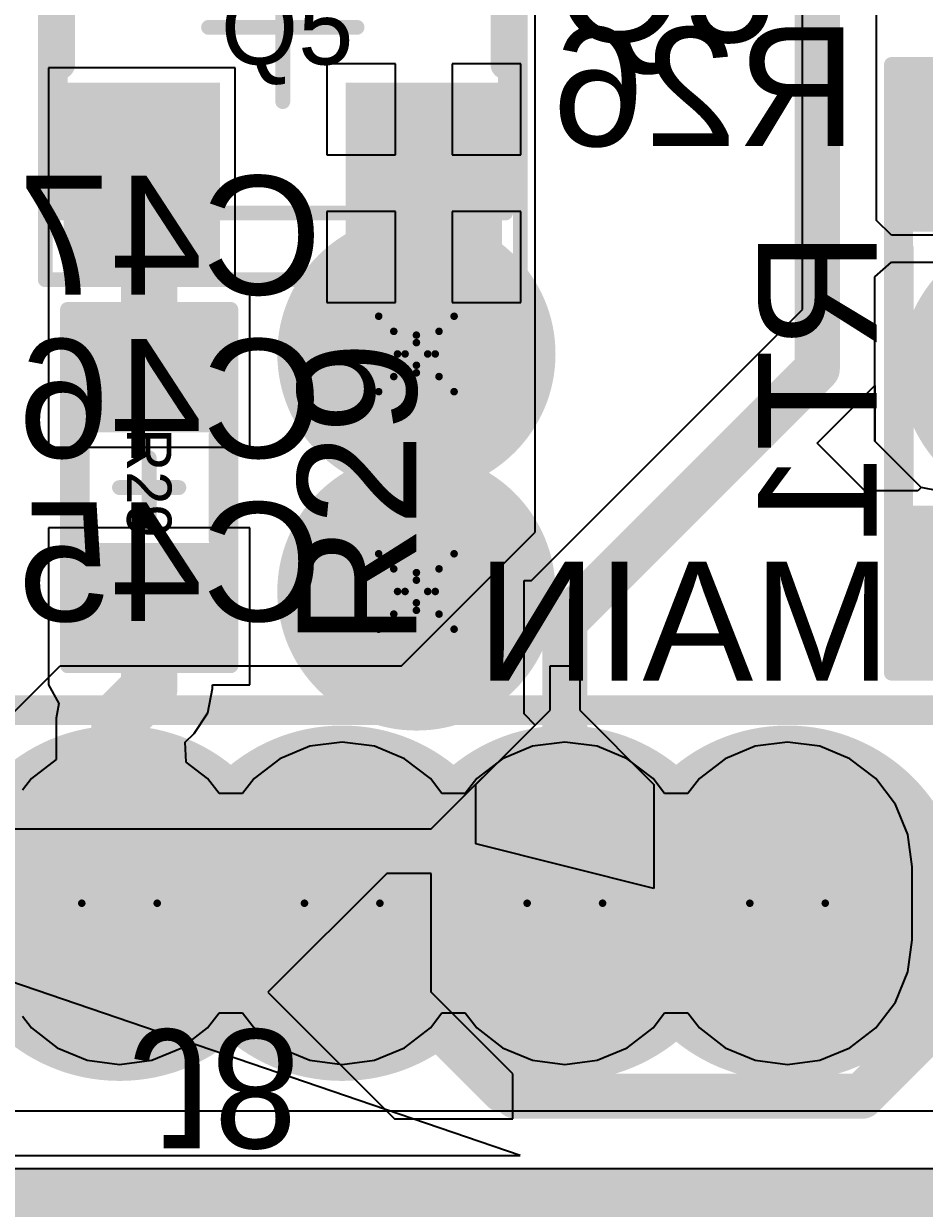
# Model space of a CAD drawing. Header units: millimetres. Extents: x -0.2 to 11.1, y -5.4 to 4.7.
# Drawn here: x 2.5415 to 2.7804, y 0.0096 to 0.3238 of the extents above; entities that cross this region are included whole.
import ezdxf

# ---------------------------------------------------------------- set-up
doc = ezdxf.new("R2010")
doc.units = ezdxf.units.MM
doc.header["$MEASUREMENT"] = 0
for name, color, linetype in [('BottomLayer', 5, 'Continuous'), ('BottomOverlay', 54, 'Continuous'), ('BottomPaste', 16, 'Continuous'), ('BottomSolder', 6, 'Continuous'), ('DrillDrawing', 1, 'Continuous'), ('InternalPlane1', 76, 'Continuous'), ('InternalPlane2', 16, 'Continuous'), ('Mechanical1', 6, 'Continuous'), ('Mechanical2', 216, 'Continuous'), ('Mechanical3', 76, 'Continuous'), ('Mechanical4', 56, 'Continuous'), ('Mechanical5', 56, 'Continuous'), ('Mechanical6', 56, 'Continuous'), ('PadHoleLayer', 156, 'Continuous'), ('TopLayer', 1, 'Continuous'), ('TopOverlay', 2, 'Continuous'), ('TopPaste', 8, 'Continuous'), ('TopSolder', 216, 'Continuous'), ('ViaHoleLayer', 16, 'Continuous')]:
    doc.layers.add(name, color=color, linetype=linetype)
doc.styles.add('Arial', font='arial.ttf', dxfattribs={"height": 0.2})

# ---------------------------------------------------------------- blocks, each defined once
blk = doc.blocks.new('R1206_B_16')
at = {"layer": 'BottomLayer'}
for points in [[(-0.04133855, 0.03149605), (-0.04133855, -0.03149605), (-0.07677165, -0.03149605), (-0.07677165, 0.03149605)], [(0.07677165, 0.03149605), (0.07677165, -0.03149605), (0.04133855, -0.03149605), (0.04133855, 0.03149605)]]:
    blk.add_hatch(color=5, dxfattribs=at).paths.add_polyline_path(points)
at = {"layer": 'BottomPaste'}
for points in [[(-0.03633855, 0.03649605), (-0.03633855, -0.03649605), (-0.08177165, -0.03649605), (-0.08177165, 0.03649605)], [(0.08177165, 0.03649605), (0.08177165, -0.03649605), (0.03633855, -0.03649605), (0.03633855, 0.03649605)]]:
    blk.add_hatch(color=16, dxfattribs=at).paths.add_polyline_path(points)
at = {"layer": 'BottomSolder'}
for points in [[(-0.03937005, 0.03346455), (-0.03937005, -0.03346455), (-0.07874015, -0.03346455), (-0.07874015, 0.03346455)], [(0.07874015, 0.03346455), (0.07874015, -0.03346455), (0.03937005, -0.03346455), (0.03937005, 0.03346455)]]:
    blk.add_hatch(color=6, dxfattribs=at).paths.add_polyline_path(points)
at = {"layer": 'BottomOverlay', "const_width": 0.003937}
for points in [[(-0.0314961, 0.0314961), (0.0318895, 0.0314961)], [(-0.0314961, -0.0314961), (0.0318895, -0.0314961)]]:
    blk.add_lwpolyline(points, dxfattribs=at)
at = {"layer": 'BottomOverlay', "const_width": 0.0019685}
for points in [[(-0.0324803, 0.0314961, 1), (-0.0305119, 0.0314961, 1)], [(0.0309053, 0.0314961, 1), (0.0328737, 0.0314961, 1)], [(-0.0324803, -0.0314961, 1), (-0.0305119, -0.0314961, 1)], [(0.0309053, -0.0314961, 1), (0.0328737, -0.0314961, 1)]]:
    blk.add_lwpolyline(points, format="xyb", close=True, dxfattribs=at)
at = {"layer": 'Mechanical2', "const_width": 0.003937}
for points in [[(-0.0629845, 0.0316854), (-0.0629845, -0.0317002)], [(-0.0629845, 0.0316854), (0.0629995, 0.0316854)], [(0.0629995, 0.0316854), (0.0629995, -0.0317002)], [(-0.0629845, -0.0317002), (0.0629995, -0.0317002)]]:
    blk.add_lwpolyline(points, dxfattribs=at)
at = {"layer": 'Mechanical2', "const_width": 0.0019685}
for points in [[(-0.0639687, 0.0316854, 1), (-0.0620003, 0.0316854, 1)], [(-0.0639687, 0.0316854, 1), (-0.0620003, 0.0316854, 1)], [(0.0620153, 0.0316854, 1), (0.0639837, 0.0316854, 1)], [(0.0620153, 0.0316854, 1), (0.0639837, 0.0316854, 1)], [(-0.0639687, -0.0317002, 1), (-0.0620003, -0.0317002, 1)], [(-0.0639687, -0.0317002, 1), (-0.0620003, -0.0317002, 1)], [(0.0620153, -0.0317002, 1), (0.0639837, -0.0317002, 1)], [(0.0620153, -0.0317002, 1), (0.0639837, -0.0317002, 1)]]:
    blk.add_lwpolyline(points, format="xyb", close=True, dxfattribs=at)
at = {"layer": 'Mechanical4', "const_width": 0.003937}
for points in [[(-0.0807087, 0.0354331), (0.0807087, 0.0354331)], [(-0.0807087, 0.0354331), (-0.0807087, -0.0354331)], [(0.0807087, 0.0354331), (0.0807087, -0.0354331)], [(0, 0.019685), (0, -0.019685)], [(-0.019685, 0), (0.019685, 0)], [(-0.0807087, -0.0354331), (0.0807087, -0.0354331)]]:
    blk.add_lwpolyline(points, dxfattribs=at)
at = {"layer": 'Mechanical4', "const_width": 0.0019685}
for points in [[(-0.0816929, 0.0354331, 1), (-0.0797245, 0.0354331, 1)], [(-0.0816929, 0.0354331, 1), (-0.0797245, 0.0354331, 1)], [(0.0797245, 0.0354331, 1), (0.0816929, 0.0354331, 1)], [(0.0797245, 0.0354331, 1), (0.0816929, 0.0354331, 1)], [(-0.0009842, 0.019685, 1), (0.0009842, 0.019685, 1)], [(-0.0206692, 0, 1), (-0.0187008, 0, 1)], [(0.0187008, 0, 1), (0.0206692, 0, 1)], [(-0.0009842, -0.019685, 1), (0.0009842, -0.019685, 1)], [(-0.0816929, -0.0354331, 1), (-0.0797245, -0.0354331, 1)], [(-0.0816929, -0.0354331, 1), (-0.0797245, -0.0354331, 1)], [(0.0797245, -0.0354331, 1), (0.0816929, -0.0354331, 1)], [(0.0797245, -0.0354331, 1), (0.0816929, -0.0354331, 1)]]:
    blk.add_lwpolyline(points, format="xyb", close=True, dxfattribs=at)
at = {"layer": 'Mechanical6', "const_width": 0.003937}
for points in [[(-0.0807087, 0.0354331), (-0.0807087, -0.0354331)], [(-0.0807087, 0.0354331), (0.0807087, 0.0354331)], [(0.0807087, 0.0354331), (0.0807087, -0.0354331)], [(-0.0807087, -0.0354331), (0.0807087, -0.0354331)]]:
    blk.add_lwpolyline(points, dxfattribs=at)
at = {"layer": 'Mechanical6', "const_width": 0.0019685}
for points in [[(-0.0816929, 0.0354331, 1), (-0.0797245, 0.0354331, 1)], [(-0.0816929, 0.0354331, 1), (-0.0797245, 0.0354331, 1)], [(0.0797245, 0.0354331, 1), (0.0816929, 0.0354331, 1)], [(0.0797245, 0.0354331, 1), (0.0816929, 0.0354331, 1)], [(-0.0816929, -0.0354331, 1), (-0.0797245, -0.0354331, 1)], [(-0.0816929, -0.0354331, 1), (-0.0797245, -0.0354331, 1)], [(0.0797245, -0.0354331, 1), (0.0816929, -0.0354331, 1)], [(0.0797245, -0.0354331, 1), (0.0816929, -0.0354331, 1)]]:
    blk.add_lwpolyline(points, format="xyb", close=True, dxfattribs=at)
at = {"layer": 'Mechanical6', "text_generation_flag": 2}
blk.add_text('RT1', height=0.011811, rotation=180, dxfattribs=at).set_placement((-0.0137749, 0.0059037))
blk = doc.blocks.new('R0603_27')
at = {"layer": 'TopLayer'}
for points in [[(-0.0196889, -0.01771655), (-0.0433109, -0.01771655), (-0.0433109, 0.01771655), (-0.0196889, 0.01771655)], [(0.0196891, 0.01771655), (0.0433111, 0.01771655), (0.0433111, -0.01771655), (0.0196891, -0.01771655)]]:
    blk.add_hatch(color=1, dxfattribs=at).paths.add_polyline_path(points)
at = {"layer": 'TopPaste'}
for points in [[(-0.0146889, -0.02271655), (-0.0483109, -0.02271655), (-0.0483109, 0.02271655), (-0.0146889, 0.02271655)], [(0.0146891, 0.02271655), (0.0483111, 0.02271655), (0.0483111, -0.02271655), (0.0146891, -0.02271655)]]:
    blk.add_hatch(color=8, dxfattribs=at).paths.add_polyline_path(points)
at = {"layer": 'TopSolder'}
for points in [[(-0.0177204, -0.01968505), (-0.0452794, -0.01968505), (-0.0452794, 0.01968505), (-0.0177204, 0.01968505)], [(0.0177206, 0.01968505), (0.0452796, 0.01968505), (0.0452796, -0.01968505), (0.0177206, -0.01968505)]]:
    blk.add_hatch(color=216, dxfattribs=at).paths.add_polyline_path(points)
at = {"layer": 'Mechanical1', "const_width": 0.003937}
for points in [[(0.0389172, 0.0188754), (-0.0389172, 0.0188754)], [(-0.0389172, -0.019685), (-0.0389172, 0.0188754)], [(0.0389172, -0.019685), (0.0389172, 0.0188754)], [(0.0389172, -0.019685), (-0.0389172, -0.019685)]]:
    blk.add_lwpolyline(points, dxfattribs=at)
at = {"layer": 'Mechanical1', "const_width": 0.0019685}
for points in [[(-0.0399014, 0.0188754, 1), (-0.037933, 0.0188754, 1)], [(-0.0399014, 0.0188754, 1), (-0.037933, 0.0188754, 1)], [(0.037933, 0.0188754, 1), (0.0399014, 0.0188754, 1)], [(0.037933, 0.0188754, 1), (0.0399014, 0.0188754, 1)], [(-0.0399014, -0.019685, 1), (-0.037933, -0.019685, 1)], [(-0.0399014, -0.019685, 1), (-0.037933, -0.019685, 1)], [(0.037933, -0.019685, 1), (0.0399014, -0.019685, 1)], [(0.037933, -0.019685, 1), (0.0399014, -0.019685, 1)]]:
    blk.add_lwpolyline(points, format="xyb", close=True, dxfattribs=at)
at = {"layer": 'Mechanical3', "const_width": 0.003937}
for points in [[(-0.0472441, -0.0216535), (-0.0472441, 0.0216535)], [(0.0472441, 0.0216535), (-0.0472441, 0.0216535)], [(0.0472441, -0.0216535), (0.0472441, 0.0216535)], [(0, -0.007874), (0, 0.007874)], [(0.007874, 0), (-0.007874, 0)], [(0.0472441, -0.0216535), (-0.0472441, -0.0216535)]]:
    blk.add_lwpolyline(points, dxfattribs=at)
at = {"layer": 'Mechanical3', "const_width": 0.0019685}
for points in [[(-0.0482283, 0.0216535, 1), (-0.0462599, 0.0216535, 1)], [(-0.0482283, 0.0216535, 1), (-0.0462599, 0.0216535, 1)], [(0.0462599, 0.0216535, 1), (0.0482283, 0.0216535, 1)], [(0.0462599, 0.0216535, 1), (0.0482283, 0.0216535, 1)], [(-0.0009842, 0.007874, 1), (0.0009842, 0.007874, 1)], [(-0.0088582, 0, 1), (-0.0068898, 0, 1)], [(0.0068898, 0, 1), (0.0088582, 0, 1)], [(-0.0009842, -0.007874, 1), (0.0009842, -0.007874, 1)], [(-0.0482283, -0.0216535, 1), (-0.0462599, -0.0216535, 1)], [(-0.0482283, -0.0216535, 1), (-0.0462599, -0.0216535, 1)], [(0.0462599, -0.0216535, 1), (0.0482283, -0.0216535, 1)], [(0.0462599, -0.0216535, 1), (0.0482283, -0.0216535, 1)]]:
    blk.add_lwpolyline(points, format="xyb", close=True, dxfattribs=at)
at = {"layer": 'Mechanical5', "const_width": 0.003937}
for points in [[(-0.0472441, -0.0216535), (-0.0472441, 0.0216535)], [(0.0472441, 0.0216535), (-0.0472441, 0.0216535)], [(0.0472441, -0.0216535), (0.0472441, 0.0216535)], [(0.0472441, -0.0216535), (-0.0472441, -0.0216535)]]:
    blk.add_lwpolyline(points, dxfattribs=at)
at = {"layer": 'Mechanical5', "const_width": 0.0019685}
for points in [[(-0.0482283, 0.0216535, 1), (-0.0462599, 0.0216535, 1)], [(-0.0482283, 0.0216535, 1), (-0.0462599, 0.0216535, 1)], [(0.0462599, 0.0216535, 1), (0.0482283, 0.0216535, 1)], [(0.0462599, 0.0216535, 1), (0.0482283, 0.0216535, 1)], [(-0.0482283, -0.0216535, 1), (-0.0462599, -0.0216535, 1)], [(-0.0482283, -0.0216535, 1), (-0.0462599, -0.0216535, 1)], [(0.0462599, -0.0216535, 1), (0.0482283, -0.0216535, 1)], [(0.0462599, -0.0216535, 1), (0.0482283, -0.0216535, 1)]]:
    blk.add_lwpolyline(points, format="xyb", close=True, dxfattribs=at)
at = {"layer": 'TopOverlay', "const_width": 0.003937}
for points in [[(0.0137795, 0.0177165), (-0.0137795, 0.0177165)], [(0.0137795, -0.0177165), (-0.0137795, -0.0177165)]]:
    blk.add_lwpolyline(points, dxfattribs=at)
at = {"layer": 'TopOverlay', "const_width": 0.0019685}
for points in [[(-0.0147637, 0.0177165, 1), (-0.0127953, 0.0177165, 1)], [(0.0127953, 0.0177165, 1), (0.0147637, 0.0177165, 1)], [(-0.0147637, -0.0177165, 1), (-0.0127953, -0.0177165, 1)], [(0.0127953, -0.0177165, 1), (0.0147637, -0.0177165, 1)]]:
    blk.add_lwpolyline(points, format="xyb", close=True, dxfattribs=at)
at = {"layer": 'Mechanical5'}
blk.add_text('R29', height=0.011811, dxfattribs=at).set_placement((-0.0157427, -0.0059033))
blk = doc.blocks.new('SOT_23F_56')
at = {"layer": 'TopLayer'}
for points in [[(-0.01574805, 0.06299215), (0.01574805, 0.06299215), (0.01574805, 0.01968505), (-0.01574805, 0.01968505)], [(-0.05314955, -0.01968505), (-0.02165345, -0.01968505), (-0.02165345, -0.06299215), (-0.05314955, -0.06299215)], [(0.02165355, -0.01968505), (0.05314965, -0.01968505), (0.05314965, -0.06299215), (0.02165355, -0.06299215)]]:
    blk.add_hatch(color=1, dxfattribs=at).paths.add_polyline_path(points)
at = {"layer": 'TopPaste'}
for points in [[(-0.02074805, 0.06799215), (0.02074805, 0.06799215), (0.02074805, 0.01468505), (-0.02074805, 0.01468505)], [(-0.05814955, -0.01468505), (-0.01665345, -0.01468505), (-0.01665345, -0.06799215), (-0.05814955, -0.06799215)], [(0.01665355, -0.01468505), (0.05814965, -0.01468505), (0.05814965, -0.06799215), (0.01665355, -0.06799215)]]:
    blk.add_hatch(color=8, dxfattribs=at).paths.add_polyline_path(points)
at = {"layer": 'TopSolder'}
for points in [[(-0.01771655, 0.06496065), (0.01771655, 0.06496065), (0.01771655, 0.01771655), (-0.01771655, 0.01771655)], [(-0.05511805, -0.01771655), (-0.01968495, -0.01771655), (-0.01968495, -0.06496065), (-0.05511805, -0.06496065)], [(0.01968505, -0.01771655), (0.05511815, -0.01771655), (0.05511815, -0.06496065), (0.01968505, -0.06496065)]]:
    blk.add_hatch(color=216, dxfattribs=at).paths.add_polyline_path(points)
at = {"layer": 'Mechanical1', "const_width": 0.003937}
for points in [[(-0.0590551, -0.0492126), (-0.0590551, 0.0492126)], [(-0.0590551, 0.0492126), (0.0590551, 0.0492126)], [(0.0590551, -0.0492126), (0.0590551, 0.0492126)], [(-0.0590551, -0.0492126), (0.0590551, -0.0492126)]]:
    blk.add_lwpolyline(points, dxfattribs=at)
at = {"layer": 'Mechanical1', "const_width": 0.0019685}
for points in [[(-0.0600393, 0.0492126, 1), (-0.0580709, 0.0492126, 1)], [(-0.0600393, 0.0492126, 1), (-0.0580709, 0.0492126, 1)], [(0.0580709, 0.0492126, 1), (0.0600393, 0.0492126, 1)], [(0.0580709, 0.0492126, 1), (0.0600393, 0.0492126, 1)], [(-0.0600393, -0.0492126, 1), (-0.0580709, -0.0492126, 1)], [(-0.0600393, -0.0492126, 1), (-0.0580709, -0.0492126, 1)], [(0.0580709, -0.0492126, 1), (0.0600393, -0.0492126, 1)], [(0.0580709, -0.0492126, 1), (0.0600393, -0.0492126, 1)]]:
    blk.add_lwpolyline(points, format="xyb", close=True, dxfattribs=at)
at = {"layer": 'Mechanical3', "const_width": 0.003937}
for points in [[(-0.0629921, -0.0669291), (-0.0629921, 0.0669291)], [(-0.0629921, 0.0669291), (0.0629921, 0.0669291)], [(0.0629921, -0.0669291), (0.0629921, 0.0669291)], [(0, -0.019685), (0, 0.019685)], [(-0.019685, 0), (0.019685, 0)], [(-0.0629921, -0.0669291), (0.0629921, -0.0669291)]]:
    blk.add_lwpolyline(points, dxfattribs=at)
at = {"layer": 'Mechanical3', "const_width": 0.0019685}
for points in [[(-0.0639763, 0.0669291, 1), (-0.0620079, 0.0669291, 1)], [(-0.0639763, 0.0669291, 1), (-0.0620079, 0.0669291, 1)], [(0.0620079, 0.0669291, 1), (0.0639763, 0.0669291, 1)], [(0.0620079, 0.0669291, 1), (0.0639763, 0.0669291, 1)], [(-0.0009842, 0.019685, 1), (0.0009842, 0.019685, 1)], [(-0.0206692, 0, 1), (-0.0187008, 0, 1)], [(0.0187008, 0, 1), (0.0206692, 0, 1)], [(-0.0009842, -0.019685, 1), (0.0009842, -0.019685, 1)], [(-0.0639763, -0.0669291, 1), (-0.0620079, -0.0669291, 1)], [(-0.0639763, -0.0669291, 1), (-0.0620079, -0.0669291, 1)], [(0.0620079, -0.0669291, 1), (0.0639763, -0.0669291, 1)], [(0.0620079, -0.0669291, 1), (0.0639763, -0.0669291, 1)]]:
    blk.add_lwpolyline(points, format="xyb", close=True, dxfattribs=at)
at = {"layer": 'Mechanical5', "const_width": 0.003937}
for points in [[(-0.0629921, -0.0669291), (-0.0629921, 0.0669291)], [(-0.0629921, 0.0669291), (0.0629921, 0.0669291)], [(0.0629921, -0.0669291), (0.0629921, 0.0669291)], [(-0.0629921, -0.0669291), (0.0629921, -0.0669291)]]:
    blk.add_lwpolyline(points, dxfattribs=at)
at = {"layer": 'Mechanical5', "const_width": 0.0019685}
for points in [[(-0.0639763, 0.0669291, 1), (-0.0620079, 0.0669291, 1)], [(-0.0639763, 0.0669291, 1), (-0.0620079, 0.0669291, 1)], [(0.0620079, 0.0669291, 1), (0.0639763, 0.0669291, 1)], [(0.0620079, 0.0669291, 1), (0.0639763, 0.0669291, 1)], [(-0.0639763, -0.0669291, 1), (-0.0620079, -0.0669291, 1)], [(-0.0639763, -0.0669291, 1), (-0.0620079, -0.0669291, 1)], [(0.0620079, -0.0669291, 1), (0.0639763, -0.0669291, 1)], [(0.0620079, -0.0669291, 1), (0.0639763, -0.0669291, 1)]]:
    blk.add_lwpolyline(points, format="xyb", close=True, dxfattribs=at)
at = {"layer": 'TopOverlay', "const_width": 0.007874}
for points in [[(-0.0590272, 0.0277664), (-0.0216535, 0.0277664)], [(-0.0590272, -0.0098425), (-0.0590272, 0.0277664)], [(0.0216535, 0.0277664), (0.0590272, 0.0277664)], [(0.0590272, -0.0098425), (0.0590272, 0.0277664)]]:
    blk.add_lwpolyline(points, dxfattribs=at)
at = {"layer": 'TopOverlay', "const_width": 0.003937}
for points in [[(-0.0609957, 0.0277664, 1), (-0.0570587, 0.0277664, 1)], [(-0.0609957, 0.0277664, 1), (-0.0570587, 0.0277664, 1)], [(-0.023622, 0.0277664, 1), (-0.019685, 0.0277664, 1)], [(0.019685, 0.0277664, 1), (0.023622, 0.0277664, 1)], [(0.0570587, 0.0277664, 1), (0.0609957, 0.0277664, 1)], [(0.0570587, 0.0277664, 1), (0.0609957, 0.0277664, 1)], [(-0.0609957, -0.0098425, 1), (-0.0570587, -0.0098425, 1)], [(0.0570587, -0.0098425, 1), (0.0609957, -0.0098425, 1)]]:
    blk.add_lwpolyline(points, format="xyb", close=True, dxfattribs=at)
at = {"layer": 'Mechanical5'}
blk.add_text('Q5', height=0.019685, dxfattribs=at).set_placement((-0.0163988, -0.0098392))
blk = doc.blocks.new('64800611622_CONN_6PINN_B_64')
at = {"layer": 'InternalPlane1'}
h = blk.add_hatch(color=76, dxfattribs=at)
edge = h.paths.add_edge_path()
edge.add_arc((-0.1476378, 0), 0.047126, 0, 360)
h = blk.add_hatch(color=76, dxfattribs=at)
edge = h.paths.add_edge_path()
edge.add_arc((-0.0885827, 0), 0.047126, 0, 360)
h = blk.add_hatch(color=76, dxfattribs=at)
edge = h.paths.add_edge_path()
edge.add_arc((-0.0295276, 0), 0.047126, 0, 360)
h = blk.add_hatch(color=76, dxfattribs=at)
edge = h.paths.add_edge_path()
edge.add_arc((0.0295276, 0), 0.047126, 0, 360)
h = blk.add_hatch(color=76, dxfattribs=at)
edge = h.paths.add_edge_path()
edge.add_arc((0.0885827, 0), 0.047126, 0, 360)
h = blk.add_hatch(color=76, dxfattribs=at)
edge = h.paths.add_edge_path()
edge.add_arc((0.1476378, 0), 0.047126, 0, 360)
at = {"layer": 'InternalPlane2'}
h = blk.add_hatch(color=16, dxfattribs=at)
edge = h.paths.add_edge_path()
edge.add_arc((-0.0885827, 0), 0.047126, 0, 360)
h = blk.add_hatch(color=16, dxfattribs=at)
edge = h.paths.add_edge_path()
edge.add_arc((-0.0295276, 0), 0.047126, 0, 360)
h = blk.add_hatch(color=16, dxfattribs=at)
edge = h.paths.add_edge_path()
edge.add_arc((0.0295276, 0), 0.047126, 0, 360)
h = blk.add_hatch(color=16, dxfattribs=at)
edge = h.paths.add_edge_path()
edge.add_arc((0.0885827, 0), 0.047126, 0, 360)
h = blk.add_hatch(color=16, dxfattribs=at)
edge = h.paths.add_edge_path()
edge.add_arc((0.1476378, 0), 0.047126, 0, 360)
at = {"layer": 'PadHoleLayer'}
h = blk.add_hatch(color=156, dxfattribs=at)
edge = h.paths.add_edge_path()
edge.add_arc((-0.1476378, 0), 0.017126, 0, 360)
h = blk.add_hatch(color=156, dxfattribs=at)
edge = h.paths.add_edge_path()
edge.add_arc((-0.0885827, 0), 0.017126, 0, 360)
h = blk.add_hatch(color=156, dxfattribs=at)
edge = h.paths.add_edge_path()
edge.add_arc((-0.0295276, 0), 0.017126, 0, 360)
h = blk.add_hatch(color=156, dxfattribs=at)
edge = h.paths.add_edge_path()
edge.add_arc((0.0295276, 0), 0.017126, 0, 360)
h = blk.add_hatch(color=156, dxfattribs=at)
edge = h.paths.add_edge_path()
edge.add_arc((0.0885827, 0), 0.017126, 0, 360)
h = blk.add_hatch(color=156, dxfattribs=at)
edge = h.paths.add_edge_path()
edge.add_arc((0.1476378, 0), 0.017126, 0, 360)
at = {"layer": 'BottomOverlay', "const_width": 0.007874}
for points in [[(-0.2066929, -0.0866142), (-0.2066929, 0.0511811)], [(-0.2066929, 0.0511811), (0.2066929, 0.0511811)], [(0.2066929, -0.0866142), (0.2066929, 0.0511811)], [(-0.2066929, -0.0866142), (0.2066929, -0.0866142)]]:
    blk.add_lwpolyline(points, dxfattribs=at)
at = {"layer": 'BottomOverlay'}
for points, const_width in [([(-0.2086614, 0.0511811, 1), (-0.2047244, 0.0511811, 1)], 0.003937), ([(-0.2086614, 0.0511811, 1), (-0.2047244, 0.0511811, 1)], 0.003937), ([(0.2047244, 0.0511811, 1), (0.2086614, 0.0511811, 1)], 0.003937), ([(0.2047244, 0.0511811, 1), (0.2086614, 0.0511811, 1)], 0.003937), ([(-0.2244095, 0, 1), (-0.2322835, 0, 1)], 0.011811), ([(-0.2352362, 0, 1), (-0.2293308, 0, 1)], 0.0059055), ([(-0.2273622, 0, 1), (-0.2214568, 0, 1)], 0.0059055), ([(-0.2086614, -0.0866142, 1), (-0.2047244, -0.0866142, 1)], 0.003937), ([(-0.2086614, -0.0866142, 1), (-0.2047244, -0.0866142, 1)], 0.003937), ([(0.2047244, -0.0866142, 1), (0.2086614, -0.0866142, 1)], 0.003937), ([(0.2047244, -0.0866142, 1), (0.2086614, -0.0866142, 1)], 0.003937)]:
    blk.add_lwpolyline(points, format="xyb", close=True, dxfattribs=dict(at, const_width=const_width))
at = {"layer": 'InternalPlane2', "const_width": 0.01}
for points in [[(-0.1639128, 0.0333686, -0.2308681911255631), (-0.1313628, 0.0333686)], [(-0.1810064, -0.016275, -0.2308681911255631), (-0.1810064, 0.016275)], [(-0.1142692, 0.016275, -0.2308681911255632), (-0.1142692, -0.016275)], [(-0.1313628, -0.0333686, -0.2308681911255632), (-0.1639128, -0.0333686)]]:
    blk.add_lwpolyline(points, format="xyb", dxfattribs=at)
at = {"layer": 'InternalPlane2', "const_width": 0.005}
for points in [[(-0.1664128, 0.0333686, 1), (-0.1614128, 0.0333686, 1)], [(-0.1338628, 0.0333686, 1), (-0.1288628, 0.0333686, 1)], [(-0.1835064, 0.016275, 1), (-0.1785064, 0.016275, 1)], [(-0.1167692, 0.016275, 1), (-0.1117692, 0.016275, 1)], [(-0.1835064, -0.016275, 1), (-0.1785064, -0.016275, 1)], [(-0.1167692, -0.016275, 1), (-0.1117692, -0.016275, 1)], [(-0.1664128, -0.0333686, 1), (-0.1614128, -0.0333686, 1)], [(-0.1338628, -0.0333686, 1), (-0.1288628, -0.0333686, 1)]]:
    blk.add_lwpolyline(points, format="xyb", close=True, dxfattribs=at)
at = {"layer": 'Mechanical2', "const_width": 0.003937}
for points in [[(-0.2066929, -0.0866141), (-0.2066929, 0.0511811)], [(-0.2066929, 0.0511811), (0.2066929, 0.0511811)], [(0.2066929, -0.0866141), (0.2066929, 0.0511811)], [(-0.2066929, -0.0866141), (0.2066929, -0.0866141)]]:
    blk.add_lwpolyline(points, dxfattribs=at)
at = {"layer": 'Mechanical2', "const_width": 0.0019685}
for points in [[(-0.2076771, 0.0511811, 1), (-0.2057087, 0.0511811, 1)], [(-0.2076771, 0.0511811, 1), (-0.2057087, 0.0511811, 1)], [(0.2057087, 0.0511811, 1), (0.2076771, 0.0511811, 1)], [(0.2057087, 0.0511811, 1), (0.2076771, 0.0511811, 1)], [(-0.2076771, -0.0866141, 1), (-0.2057087, -0.0866141, 1)], [(-0.2076771, -0.0866141, 1), (-0.2057087, -0.0866141, 1)], [(0.2057087, -0.0866141, 1), (0.2076771, -0.0866141, 1)], [(0.2057087, -0.0866141, 1), (0.2076771, -0.0866141, 1)]]:
    blk.add_lwpolyline(points, format="xyb", close=True, dxfattribs=at)
at = {"layer": 'Mechanical4', "const_width": 0.003937}
for points in [[(-0.2066929, 0.0511811), (0.2066929, 0.0511811)], [(-0.2066929, -0.0866142), (-0.2066929, 0.0511811)], [(0.2066929, -0.0866142), (0.2066929, 0.0511811)], [(0, -0.0196851), (0, 0.019685)], [(-0.019685, 0), (0.019685, 0)], [(-0.2066929, -0.0866142), (0.2066929, -0.0866142)]]:
    blk.add_lwpolyline(points, dxfattribs=at)
at = {"layer": 'Mechanical4', "const_width": 0.0019685}
for points in [[(-0.2076771, 0.0511811, 1), (-0.2057087, 0.0511811, 1)], [(-0.2076771, 0.0511811, 1), (-0.2057087, 0.0511811, 1)], [(0.2057087, 0.0511811, 1), (0.2076771, 0.0511811, 1)], [(0.2057087, 0.0511811, 1), (0.2076771, 0.0511811, 1)], [(-0.0009842, 0.019685, 1), (0.0009842, 0.019685, 1)], [(-0.0206692, 0, 1), (-0.0187008, 0, 1)], [(0.0187008, 0, 1), (0.0206692, 0, 1)], [(-0.0009842, -0.0196851, 1), (0.0009842, -0.0196851, 1)], [(-0.2076771, -0.0866142, 1), (-0.2057087, -0.0866142, 1)], [(-0.2076771, -0.0866142, 1), (-0.2057087, -0.0866142, 1)], [(0.2057087, -0.0866142, 1), (0.2076771, -0.0866142, 1)], [(0.2057087, -0.0866142, 1), (0.2076771, -0.0866142, 1)]]:
    blk.add_lwpolyline(points, format="xyb", close=True, dxfattribs=at)
at = {"layer": 'Mechanical6', "const_width": 0.003937}
for points in [[(-0.2066929, 0.0511811), (0.2066929, 0.0511811)], [(-0.2066929, -0.0866142), (-0.2066929, 0.0511811)], [(0.2066929, -0.0866142), (0.2066929, 0.0511811)], [(-0.2066929, -0.0866142), (0.2066929, -0.0866142)]]:
    blk.add_lwpolyline(points, dxfattribs=at)
at = {"layer": 'Mechanical6', "const_width": 0.0019685}
for points in [[(-0.2076771, 0.0511811, 1), (-0.2057087, 0.0511811, 1)], [(-0.2076771, 0.0511811, 1), (-0.2057087, 0.0511811, 1)], [(0.2057087, 0.0511811, 1), (0.2076771, 0.0511811, 1)], [(0.2057087, 0.0511811, 1), (0.2076771, 0.0511811, 1)], [(-0.2076771, -0.0866142, 1), (-0.2057087, -0.0866142, 1)], [(-0.2076771, -0.0866142, 1), (-0.2057087, -0.0866142, 1)], [(0.2057087, -0.0866142, 1), (0.2076771, -0.0866142, 1)], [(0.2057087, -0.0866142, 1), (0.2076771, -0.0866142, 1)]]:
    blk.add_lwpolyline(points, format="xyb", close=True, dxfattribs=at)
at = {"layer": 'Mechanical6', "text_generation_flag": 2}
blk.add_text('J8', height=0.0314961, rotation=180, dxfattribs=at).set_placement((-0.0262382, -0.0334697))

msp = doc.modelspace()

# ---------------------------------------------------------------- hatches: boundary and pattern name
at = {"layer": 'BottomLayer'}
h = msp.add_hatch(color=5, dxfattribs=at)
edge = h.paths.add_edge_path()
edge.add_arc((2.6456693, 0.2362205), 0.011811, 0, 360)
h = msp.add_hatch(color=5, dxfattribs=at)
edge = h.paths.add_edge_path()
edge.add_arc((2.6456693, 0.1732283), 0.011811, 0, 360)
at = {"layer": 'InternalPlane2'}
h = msp.add_hatch(color=16, dxfattribs=at)
edge = h.paths.add_edge_path()
edge.add_arc((2.6456693, 0.2362205), 0.0368897, 0, 360)
h = msp.add_hatch(color=16, dxfattribs=at)
edge = h.paths.add_edge_path()
edge.add_arc((2.8110236, 0.2322835), 0.0368897, 0, 360)
h = msp.add_hatch(color=16, dxfattribs=at)
edge = h.paths.add_edge_path()
edge.add_arc((2.6456693, 0.1732283), 0.0368897, 0, 360)
at = {"layer": 'TopLayer'}
h = msp.add_hatch(color=1, dxfattribs=at)
edge = h.paths.add_edge_path()
edge.add_arc((2.6456693, 0.2362205), 0.011811, 0, 360)
h = msp.add_hatch(color=1, dxfattribs=at)
edge = h.paths.add_edge_path()
edge.add_arc((2.6456693, 0.1732283), 0.011811, 0, 360)
at = {"layer": 'ViaHoleLayer'}
h = msp.add_hatch(color=16, dxfattribs=at)
edge = h.paths.add_edge_path()
edge.add_arc((2.6456693, 0.2362205), 0.0068897, 0, 360)
h = msp.add_hatch(color=16, dxfattribs=at)
edge = h.paths.add_edge_path()
edge.add_arc((2.6456693, 0.1732283), 0.0068897, 0, 360)

# ---------------------------------------------------------------- linework, layer by layer
at = {"layer": 'BottomLayer'}
for p, q in [((2.7480315, 0.2480315), (2.7480315, 0.4685039)), ((2.6771654, 0.1889764), (2.6771654, 0.4330708)), ((2.7677165, 0.2716535), (2.7677165, 0.4015748)), ((2.7716535, 0.2677165), (2.7677165, 0.2716535)), ((2.8425197, 0.2677165), (2.7716535, 0.2677165)), ((2.7672624, 0.256676), (2.7716536, 0.2605794)), ((2.7716536, 0.2605794), (2.8423531, 0.2605794)), ((2.7672624, 0.2328923), (2.7672624, 0.256676)), ((2.6761687, 0.1761687), (2.7480315, 0.2480315)), ((2.7672625, 0.2278923), (2.7672624, 0.2328923)), ((2.7519685, 0.2125984), (2.7672624, 0.2278923)), ((2.7672624, 0.2278923), (2.7519685, 0.2125984)), ((2.7519685, 0.2125984), (2.7672624, 0.2278923)), ((2.7672624, 0.2278923), (2.7672624, 0.2130526)), ((2.7672624, 0.2278922), (2.7672625, 0.2278923)), ((2.7672624, 0.2130526), (2.7672624, 0.2278922)), ((2.7646218, 0.1999451), (2.7519685, 0.2125984)), ((2.7672624, 0.2130526), (2.7795276, 0.2007874)), ((2.7795275, 0.2007875), (2.7672624, 0.2130526)), ((2.7786853, 0.1999451), (2.7646218, 0.1999451)), ((2.7795276, 0.2007874), (2.7786853, 0.1999451)), ((2.7795276, 0.2007876), (2.7795275, 0.2007875)), ((2.7795277, 0.2007876), (2.7795276, 0.2007876)), ((2.7840697, 0.1999451), (2.7795277, 0.2007876)), ((2.6417323, 0.1535433), (2.6771654, 0.1889764)), ((2.674225, 0.1407357), (2.674225, 0.1761687)), ((2.674225, 0.1761687), (2.6761687, 0.1761687)), ((2.5314961, 0.1338583), (2.5511811, 0.1535433)), ((2.5511811, 0.1535433), (2.6417323, 0.1535433)), ((2.6811024, 0.1417324), (2.6811024, 0.1535433)), ((2.6811024, 0.1535433), (2.6889764, 0.1535433)), ((2.6889764, 0.1535433), (2.6889764, 0.1417323)), ((2.6614173, 0.1220473), (2.6811024, 0.1417324)), ((2.6889764, 0.1417323), (2.7086614, 0.1220473)), ((2.6771654, 0.1377953), (2.674225, 0.1407357)), ((2.6496063, 0.1102362), (2.6771654, 0.1377953)), ((2.6732283, 0.023622), (2.3622047, 0.1299213)), ((2.6614173, 0.1062992), (2.6614173, 0.1220473)), ((2.7086614, 0.1220473), (2.7086614, 0.0944882)), ((2.492126, 0.1102362), (2.6496063, 0.1102362)), ((2.7086614, 0.0944882), (2.6614173, 0.1062992)), ((2.6377953, 0.0984252), (2.6062992, 0.0669291)), ((2.6496063, 0.0984252), (2.6377953, 0.0984252)), ((2.6496063, 0.0669291), (2.6496063, 0.0984252)), ((2.6062992, 0.0669291), (2.6398946, 0.0333337)), ((2.6712636, 0.0452718), (2.6496063, 0.0669291)), ((2.6712636, 0.0333337), (2.6712636, 0.0452718)), ((2.6398946, 0.0333337), (2.6712636, 0.0333337)), ((2.4133858, 0.023622), (2.6732283, 0.023622))]:
    msp.add_line(p, q, dxfattribs=at)
at = {"layer": 'BottomLayer', "const_width": 0.012}
for points in [[(2.7519685, 0.2322834), (2.7519685, 0.4837007)], [(2.6850394, 0.1653543), (2.7519685, 0.2322834)], [(2.6850394, 0.0905515), (2.6850394, 0.1653543)], [(2.6259845, 0.0836646), (2.6259845, 0.0905513)], [(2.6850394, 0.0905515), (2.6850396, 0.0905513)], [(2.6259845, 0.0836646), (2.6685624, 0.0410867)], [(2.7637795, 0.0393701), (2.7913386, 0.0669292)], [(2.6685624, 0.0410867), (2.6704449, 0.0410867)], [(2.6704449, 0.0410867), (2.6721615, 0.0393701)], [(2.6721615, 0.0393701), (2.7637795, 0.0393701)]]:
    msp.add_lwpolyline(points, dxfattribs=at)
at = {"layer": 'BottomLayer', "const_width": 0.006}
for points in [[(2.7489685, 0.2322834, 1), (2.7549685, 0.2322834, 1)], [(2.7489685, 0.2322834, 1), (2.7549685, 0.2322834, 1)], [(2.6820394, 0.1653543, 1), (2.6880394, 0.1653543, 1)], [(2.6820394, 0.1653543, 1), (2.6880394, 0.1653543, 1)], [(2.6229845, 0.0905513, 1), (2.6289845, 0.0905513, 1)], [(2.6820394, 0.0905515, 1), (2.6880394, 0.0905515, 1)], [(2.6820394, 0.0905515, 1), (2.6880394, 0.0905515, 1)], [(2.6820396, 0.0905513, 1), (2.6880396, 0.0905513, 1)], [(2.6229845, 0.0836646, 1), (2.6289845, 0.0836646, 1)], [(2.6229845, 0.0836646, 1), (2.6289845, 0.0836646, 1)], [(2.6655624, 0.0410867, 1), (2.6715624, 0.0410867, 1)], [(2.6655624, 0.0410867, 1), (2.6715624, 0.0410867, 1)], [(2.6674449, 0.0410867, 1), (2.6734449, 0.0410867, 1)], [(2.6674449, 0.0410867, 1), (2.6734449, 0.0410867, 1)], [(2.6691615, 0.0393701, 1), (2.6751615, 0.0393701, 1)], [(2.6691615, 0.0393701, 1), (2.6751615, 0.0393701, 1)], [(2.7607795, 0.0393701, 1), (2.7667795, 0.0393701, 1)], [(2.7607795, 0.0393701, 1), (2.7667795, 0.0393701, 1)]]:
    msp.add_lwpolyline(points, format="xyb", close=True, dxfattribs=at)
at = {"layer": 'DrillDrawing', "const_width": 0.002}
for points in [[(2.6356693, 0.2462205), (2.6456693, 0.2412205)], [(2.6356693, 0.2462205), (2.6406693, 0.2362205)], [(2.6456693, 0.2412205), (2.6556693, 0.2462205)], [(2.6506693, 0.2362205), (2.6556693, 0.2462205)], [(2.6396693, 0.2422205), (2.6456693, 0.2392205)], [(2.6396693, 0.2422205), (2.6426693, 0.2362205)], [(2.6456693, 0.2392205), (2.6516693, 0.2422205)], [(2.6486693, 0.2362205), (2.6516693, 0.2422205)], [(2.6356693, 0.2262205), (2.6406693, 0.2362205)], [(2.6396693, 0.2302205), (2.6426693, 0.2362205)], [(2.6486693, 0.2362205), (2.6516693, 0.2302205)], [(2.6506693, 0.2362205), (2.6556693, 0.2262205)], [(2.6396693, 0.2302205), (2.6456693, 0.2332205)], [(2.6456693, 0.2332205), (2.6516693, 0.2302205)], [(2.6356693, 0.2262205), (2.6456693, 0.2312205)], [(2.6456693, 0.2312205), (2.6556693, 0.2262205)], [(2.6356693, 0.1832283), (2.6456693, 0.1782283)], [(2.6356693, 0.1832283), (2.6406693, 0.1732283)], [(2.6456693, 0.1782283), (2.6556693, 0.1832283)], [(2.6506693, 0.1732283), (2.6556693, 0.1832283)], [(2.6396693, 0.1792283), (2.6456693, 0.1762283)], [(2.6396693, 0.1792283), (2.6426693, 0.1732283)], [(2.6456693, 0.1762283), (2.6516693, 0.1792283)], [(2.6486693, 0.1732283), (2.6516693, 0.1792283)], [(2.6356693, 0.1632283), (2.6406693, 0.1732283)], [(2.6396693, 0.1672283), (2.6426693, 0.1732283)], [(2.6486693, 0.1732283), (2.6516693, 0.1672283)], [(2.6506693, 0.1732283), (2.6556693, 0.1632283)], [(2.6396693, 0.1672283), (2.6456693, 0.1702283)], [(2.6456693, 0.1702283), (2.6516693, 0.1672283)], [(2.6356693, 0.1632283), (2.6456693, 0.1682283)], [(2.6456693, 0.1682283), (2.6556693, 0.1632283)]]:
    msp.add_lwpolyline(points, dxfattribs=at)
at = {"layer": 'DrillDrawing'}
for points, const_width in [([(2.6351693, 0.2462205, 1), (2.6361693, 0.2462205, 1)], 0.001), ([(2.6351693, 0.2462205, 1), (2.6361693, 0.2462205, 1)], 0.001), ([(2.6551693, 0.2462205, 1), (2.6561693, 0.2462205, 1)], 0.001), ([(2.6551693, 0.2462205, 1), (2.6561693, 0.2462205, 1)], 0.001), ([(2.6391693, 0.2422205, 1), (2.6401693, 0.2422205, 1)], 0.001), ([(2.6391693, 0.2422205, 1), (2.6401693, 0.2422205, 1)], 0.001), ([(2.6451693, 0.2412205, 1), (2.6461693, 0.2412205, 1)], 0.001), ([(2.6451693, 0.2412205, 1), (2.6461693, 0.2412205, 1)], 0.001), ([(2.6511693, 0.2422205, 1), (2.6521693, 0.2422205, 1)], 0.001), ([(2.6511693, 0.2422205, 1), (2.6521693, 0.2422205, 1)], 0.001), ([(2.6451693, 0.2392205, 1), (2.6461693, 0.2392205, 1)], 0.001), ([(2.6451693, 0.2392205, 1), (2.6461693, 0.2392205, 1)], 0.001), ([(2.6401693, 0.2362205, 1), (2.6411693, 0.2362205, 1)], 0.001), ([(2.6401693, 0.2362205, 1), (2.6411693, 0.2362205, 1)], 0.001), ([(2.6421693, 0.2362205, 1), (2.6431693, 0.2362205, 1)], 0.001), ([(2.6421693, 0.2362205, 1), (2.6431693, 0.2362205, 1)], 0.001), ([(2.6481693, 0.2362205, 1), (2.6491693, 0.2362205, 1)], 0.001), ([(2.6481693, 0.2362205, 1), (2.6491693, 0.2362205, 1)], 0.001), ([(2.6501693, 0.2362205, 1), (2.6511693, 0.2362205, 1)], 0.001), ([(2.6501693, 0.2362205, 1), (2.6511693, 0.2362205, 1)], 0.001), ([(2.6451693, 0.2332205, 1), (2.6461693, 0.2332205, 1)], 0.001), ([(2.6451693, 0.2332205, 1), (2.6461693, 0.2332205, 1)], 0.001), ([(2.6391693, 0.2302205, 1), (2.6401693, 0.2302205, 1)], 0.001), ([(2.6391693, 0.2302205, 1), (2.6401693, 0.2302205, 1)], 0.001), ([(2.6451693, 0.2312205, 1), (2.6461693, 0.2312205, 1)], 0.001), ([(2.6451693, 0.2312205, 1), (2.6461693, 0.2312205, 1)], 0.001), ([(2.6511693, 0.2302205, 1), (2.6521693, 0.2302205, 1)], 0.001), ([(2.6511693, 0.2302205, 1), (2.6521693, 0.2302205, 1)], 0.001), ([(2.6351693, 0.2262205, 1), (2.6361693, 0.2262205, 1)], 0.001), ([(2.6351693, 0.2262205, 1), (2.6361693, 0.2262205, 1)], 0.001), ([(2.6551693, 0.2262205, 1), (2.6561693, 0.2262205, 1)], 0.001), ([(2.6551693, 0.2262205, 1), (2.6561693, 0.2262205, 1)], 0.001), ([(2.6351693, 0.1832283, 1), (2.6361693, 0.1832283, 1)], 0.001), ([(2.6351693, 0.1832283, 1), (2.6361693, 0.1832283, 1)], 0.001), ([(2.6551693, 0.1832283, 1), (2.6561693, 0.1832283, 1)], 0.001), ([(2.6551693, 0.1832283, 1), (2.6561693, 0.1832283, 1)], 0.001), ([(2.6391693, 0.1792283, 1), (2.6401693, 0.1792283, 1)], 0.001), ([(2.6391693, 0.1792283, 1), (2.6401693, 0.1792283, 1)], 0.001), ([(2.6451693, 0.1782283, 1), (2.6461693, 0.1782283, 1)], 0.001), ([(2.6451693, 0.1782283, 1), (2.6461693, 0.1782283, 1)], 0.001), ([(2.6511693, 0.1792283, 1), (2.6521693, 0.1792283, 1)], 0.001), ([(2.6511693, 0.1792283, 1), (2.6521693, 0.1792283, 1)], 0.001), ([(2.6451693, 0.1762283, 1), (2.6461693, 0.1762283, 1)], 0.001), ([(2.6451693, 0.1762283, 1), (2.6461693, 0.1762283, 1)], 0.001), ([(2.6401693, 0.1732283, 1), (2.6411693, 0.1732283, 1)], 0.001), ([(2.6401693, 0.1732283, 1), (2.6411693, 0.1732283, 1)], 0.001), ([(2.6421693, 0.1732283, 1), (2.6431693, 0.1732283, 1)], 0.001), ([(2.6421693, 0.1732283, 1), (2.6431693, 0.1732283, 1)], 0.001), ([(2.6481693, 0.1732283, 1), (2.6491693, 0.1732283, 1)], 0.001), ([(2.6481693, 0.1732283, 1), (2.6491693, 0.1732283, 1)], 0.001), ([(2.6501693, 0.1732283, 1), (2.6511693, 0.1732283, 1)], 0.001), ([(2.6501693, 0.1732283, 1), (2.6511693, 0.1732283, 1)], 0.001), ([(2.6451693, 0.1702283, 1), (2.6461693, 0.1702283, 1)], 0.001), ([(2.6451693, 0.1702283, 1), (2.6461693, 0.1702283, 1)], 0.001), ([(2.6391693, 0.1672283, 1), (2.6401693, 0.1672283, 1)], 0.001), ([(2.6391693, 0.1672283, 1), (2.6401693, 0.1672283, 1)], 0.001), ([(2.6451693, 0.1682283, 1), (2.6461693, 0.1682283, 1)], 0.001), ([(2.6451693, 0.1682283, 1), (2.6461693, 0.1682283, 1)], 0.001), ([(2.6511693, 0.1672283, 1), (2.6521693, 0.1672283, 1)], 0.001), ([(2.6511693, 0.1672283, 1), (2.6521693, 0.1672283, 1)], 0.001), ([(2.6351693, 0.1632283, 1), (2.6361693, 0.1632283, 1)], 0.001), ([(2.6351693, 0.1632283, 1), (2.6361693, 0.1632283, 1)], 0.001), ([(2.6551693, 0.1632283, 1), (2.6561693, 0.1632283, 1)], 0.001), ([(2.6551693, 0.1632283, 1), (2.6561693, 0.1632283, 1)], 0.001), ([(2.5769293, 0.0905513, 1), (2.5569293, 0.0905513, 1)], 0.002), ([(2.6359845, 0.0905513, 1), (2.6159845, 0.0905513, 1)], 0.002), ([(2.6950396, 0.0905513, 1), (2.6750396, 0.0905513, 1)], 0.002), ([(2.7540947, 0.0905513, 1), (2.7340947, 0.0905513, 1)], 0.002), ([(2.5564293, 0.0905513, 1), (2.5574293, 0.0905513, 1)], 0.001), ([(2.5764293, 0.0905513, 1), (2.5774293, 0.0905513, 1)], 0.001), ([(2.6154845, 0.0905513, 1), (2.6164845, 0.0905513, 1)], 0.001), ([(2.6354845, 0.0905513, 1), (2.6364845, 0.0905513, 1)], 0.001), ([(2.6745396, 0.0905513, 1), (2.6755396, 0.0905513, 1)], 0.001), ([(2.6945396, 0.0905513, 1), (2.6955396, 0.0905513, 1)], 0.001), ([(2.7335947, 0.0905513, 1), (2.7345947, 0.0905513, 1)], 0.001), ([(2.7535947, 0.0905513, 1), (2.7545947, 0.0905513, 1)], 0.001)]:
    msp.add_lwpolyline(points, format="xyb", close=True, dxfattribs=dict(at, const_width=const_width))
at = {"layer": 'InternalPlane1'}
msp.add_line((3.1373835, 0.0200968), (2.3547425, 0.0200968), dxfattribs=at)
at = {"layer": 'InternalPlane1', "const_width": 0.01}
for points in [[(2.6364725, 0.2614886, -0.176326980708465), (2.6548661, 0.2614886)], [(2.6204012, 0.2270237, -0.176326980708465), (2.6204012, 0.2454173)], [(2.6709374, 0.2454173, -0.1763269807084648), (2.6709374, 0.2270237)], [(2.7857555, 0.2230867, -0.176326980708465), (2.7857555, 0.2414803)], [(2.6548661, 0.2109524, -0.176326980708465), (2.6364725, 0.2109524)], [(2.6364725, 0.1984964, -0.176326980708465), (2.6548661, 0.1984964)], [(2.6204012, 0.1640315, -0.176326980708465), (2.6204012, 0.1824251)], [(2.6709374, 0.1824251, -0.1763269807084648), (2.6709374, 0.1640315)], [(2.6548661, 0.1479602, -0.176326980708465), (2.6364725, 0.1479602)]]:
    msp.add_lwpolyline(points, format="xyb", dxfattribs=at)
at = {"layer": 'InternalPlane1', "const_width": 0.005}
for points in [[(2.6339725, 0.2614886, 1), (2.6389725, 0.2614886, 1)], [(2.6523661, 0.2614886, 1), (2.6573661, 0.2614886, 1)], [(2.6179012, 0.2454173, 1), (2.6229012, 0.2454173, 1)], [(2.6684374, 0.2454173, 1), (2.6734374, 0.2454173, 1)], [(2.6179012, 0.2270237, 1), (2.6229012, 0.2270237, 1)], [(2.6684374, 0.2270237, 1), (2.6734374, 0.2270237, 1)], [(2.6339725, 0.2109524, 1), (2.6389725, 0.2109524, 1)], [(2.6523661, 0.2109524, 1), (2.6573661, 0.2109524, 1)], [(2.6339725, 0.1984964, 1), (2.6389725, 0.1984964, 1)], [(2.6523661, 0.1984964, 1), (2.6573661, 0.1984964, 1)], [(2.6179012, 0.1824251, 1), (2.6229012, 0.1824251, 1)], [(2.6684374, 0.1824251, 1), (2.6734374, 0.1824251, 1)], [(2.6179012, 0.1640315, 1), (2.6229012, 0.1640315, 1)], [(2.6684374, 0.1640315, 1), (2.6734374, 0.1640315, 1)], [(2.6339725, 0.1479602, 1), (2.6389725, 0.1479602, 1)], [(2.6523661, 0.1479602, 1), (2.6573661, 0.1479602, 1)]]:
    msp.add_lwpolyline(points, format="xyb", close=True, dxfattribs=at)
at = {"layer": 'InternalPlane1', "const_width": 0.04}
msp.add_lwpolyline([(0, 0), (3.1574803, 0)], dxfattribs=at)
at = {"layer": 'InternalPlane2'}
msp.add_line((3.1373835, 0.0200968), (2.3547425, 0.0200968), dxfattribs=at)
at = {"layer": 'InternalPlane2', "const_width": 0.04}
msp.add_lwpolyline([(0, 0), (3.1574803, 0)], dxfattribs=at)
at = {"layer": 'TopLayer'}
for p, q in [((2.5975829, 0.3121496), (2.5480869, 0.3121496)), ((2.5480869, 0.3121496), (2.5480869, 0.2530984)), ((2.5975829, 0.2530984), (2.5975829, 0.3121496)), ((2.640138, 0.3131496), (2.62189, 0.3131496)), ((2.62189, 0.3131496), (2.62189, 0.2889961)), ((2.640138, 0.2889961), (2.640138, 0.3131496)), ((2.673386, 0.3131496), (2.655138, 0.3131496)), ((2.655138, 0.3131496), (2.655138, 0.2889961)), ((2.673386, 0.2889961), (2.673386, 0.3131496)), ((2.62189, 0.2889961), (2.640138, 0.2889961)), ((2.655138, 0.2889961), (2.673386, 0.2889961)), ((2.640138, 0.2739961), (2.62189, 0.2739961)), ((2.62189, 0.2739961), (2.62189, 0.2498426)), ((2.640138, 0.2498426), (2.640138, 0.2739961)), ((2.673386, 0.2739961), (2.655138, 0.2739961)), ((2.655138, 0.2739961), (2.655138, 0.2498426)), ((2.673386, 0.2498426), (2.673386, 0.2739961)), ((2.5480869, 0.2530984), (2.5480868, 0.2530984)), ((2.5480868, 0.2530984), (2.5480868, 0.2114764)), ((2.6015198, 0.2530984), (2.5975829, 0.2530984)), ((2.6015198, 0.2114764), (2.6015198, 0.2530984)), ((2.62189, 0.2498426), (2.640138, 0.2498426)), ((2.655138, 0.2498426), (2.673386, 0.2498426)), ((2.5480868, 0.2114764), (2.6015198, 0.2114764)), ((2.6015198, 0.1900984), (2.5480868, 0.1900984)), ((2.5480868, 0.1900984), (2.5480868, 0.1484765)), ((2.6015198, 0.1484764), (2.6015198, 0.1900984)), ((2.5480868, 0.1484765), (2.5480867, 0.1484765)), ((2.5480867, 0.1484765), (2.5508766, 0.1434763)), ((2.5916266, 0.1474764), (2.5916266, 0.1484764)), ((2.5916266, 0.1484764), (2.6015198, 0.1484764)), ((2.590346, 0.1410384), (2.5916266, 0.1474764)), ((2.5508766, 0.1434763), (2.550106, 0.1396024)), ((2.550106, 0.1396024), (2.550106, 0.1286451)), ((2.5866992, 0.1355805), (2.590346, 0.1410384)), ((2.5843785, 0.1332598), (2.5866992, 0.1355805)), ((2.5846084, 0.1279883), (2.5843785, 0.1332598)), ((2.6174273, 0.1321721), (2.6094533, 0.1288692)), ((2.6259845, 0.1332987), (2.6174273, 0.1321721)), ((2.6345417, 0.1321721), (2.6259845, 0.1332987)), ((2.6425157, 0.1288692), (2.6345417, 0.1321721)), ((2.6764824, 0.1321721), (2.6685084, 0.1288692)), ((2.6850396, 0.1332987), (2.6764824, 0.1321721)), ((2.6935968, 0.1321721), (2.6850396, 0.1332987)), ((2.7015708, 0.1288692), (2.6935968, 0.1321721)), ((2.7355375, 0.1321721), (2.7275635, 0.1288692)), ((2.7440947, 0.1332987), (2.7355375, 0.1321721)), ((2.7526519, 0.1321721), (2.7440947, 0.1332987)), ((2.7606259, 0.1288692), (2.7526519, 0.1321721)), ((2.6094533, 0.1288692), (2.6026059, 0.1236149)), ((2.6493631, 0.1236149), (2.6425157, 0.1288692)), ((2.6685084, 0.1288692), (2.661661, 0.1236149)), ((2.7084182, 0.1236149), (2.7015708, 0.1288692)), ((2.7275635, 0.1288692), (2.7207161, 0.1236149)), ((2.7674733, 0.1236149), (2.7606259, 0.1288692)), ((2.550106, 0.1286451), (2.5435507, 0.1236149)), ((2.5903079, 0.1236149), (2.5846084, 0.1279883)), ((2.5435507, 0.1236149), (2.5411832, 0.1205296)), ((2.5933438, 0.1196585), (2.5903079, 0.1236149)), ((2.6026059, 0.1236149), (2.59957, 0.1196585)), ((2.652399, 0.1196586), (2.6493631, 0.1236149)), ((2.661661, 0.1236149), (2.6586251, 0.1196586)), ((2.7114541, 0.1196586), (2.7084182, 0.1236149)), ((2.7207161, 0.1236149), (2.7176802, 0.1196586)), ((2.7727276, 0.1167675), (2.7674733, 0.1236149)), ((2.59957, 0.1196585), (2.5933438, 0.1196585)), ((2.6586251, 0.1196586), (2.652399, 0.1196586)), ((2.7176802, 0.1196586), (2.7114541, 0.1196586)), ((2.7760305, 0.1087935), (2.7727276, 0.1167675)), ((2.7771571, 0.1002363), (2.7760305, 0.1087935)), ((2.7771571, 0.0808663), (2.7771571, 0.1002363)), ((2.7760305, 0.0723091), (2.7771571, 0.0808663)), ((2.7727276, 0.0643351), (2.7760305, 0.0723091)), ((2.7674733, 0.0574877), (2.7727276, 0.0643351)), ((2.5411832, 0.060573), (2.5435507, 0.0574877)), ((2.5903079, 0.0574877), (2.5933438, 0.0614441)), ((2.5933438, 0.0614441), (2.59957, 0.0614441)), ((2.59957, 0.0614441), (2.6026059, 0.0574877)), ((2.6493631, 0.0574877), (2.652399, 0.061444)), ((2.652399, 0.061444), (2.6586251, 0.061444)), ((2.6586251, 0.061444), (2.661661, 0.0574877)), ((2.7084182, 0.0574877), (2.7114541, 0.061444)), ((2.7114541, 0.061444), (2.7176802, 0.061444)), ((2.7176802, 0.061444), (2.7207161, 0.0574877)), ((2.5435507, 0.0574877), (2.5503981, 0.0522334)), ((2.5834605, 0.0522334), (2.5903079, 0.0574877)), ((2.6026059, 0.0574877), (2.6094533, 0.0522334)), ((2.6425157, 0.0522334), (2.6493631, 0.0574877)), ((2.661661, 0.0574877), (2.6685084, 0.0522334)), ((2.7015708, 0.0522334), (2.7084182, 0.0574877)), ((2.7207161, 0.0574877), (2.7275635, 0.0522334)), ((2.7606259, 0.0522334), (2.7674733, 0.0574877)), ((2.5503981, 0.0522334), (2.5583721, 0.0489305)), ((2.5754865, 0.0489305), (2.5834605, 0.0522334)), ((2.6094533, 0.0522334), (2.6174273, 0.0489305)), ((2.6345417, 0.0489305), (2.6425157, 0.0522334)), ((2.6685084, 0.0522334), (2.6764824, 0.0489305)), ((2.6935968, 0.0489305), (2.7015708, 0.0522334)), ((2.7275635, 0.0522334), (2.7355375, 0.0489305)), ((2.7526519, 0.0489305), (2.7606259, 0.0522334)), ((2.5583721, 0.0489305), (2.5669293, 0.0478039)), ((2.5669293, 0.0478039), (2.5754865, 0.0489305)), ((2.6174273, 0.0489305), (2.6259845, 0.0478039)), ((2.6259845, 0.0478039), (2.6345417, 0.0489305)), ((2.6764824, 0.0489305), (2.6850396, 0.0478039)), ((2.6850396, 0.0478039), (2.6935968, 0.0489305)), ((2.7355375, 0.0489305), (2.7440947, 0.0478039)), ((2.7440947, 0.0478039), (2.7526519, 0.0489305)), ((3.0944882, 0.0354331), (2.4173228, 0.0354331))]:
    msp.add_line(p, q, dxfattribs=at)
at = {"layer": 'TopLayer', "const_width": 0.015}
for points in [[(2.5728349, 0.2814961), (2.5748033, 0.2795277)], [(2.5748033, 0.2322874), (2.5748033, 0.2795277)], [(2.5748033, 0.1474764), (2.5748033, 0.1692874)], [(2.5669293, 0.1396024), (2.5748033, 0.1474764)], [(2.5669293, 0.0905513), (2.5669293, 0.1396024)]]:
    msp.add_lwpolyline(points, dxfattribs=at)
at = {"layer": 'TopLayer', "const_width": 0.0075}
for points in [[(2.5690849, 0.2814961, 1), (2.5765849, 0.2814961, 1)], [(2.5710533, 0.2795277, 1), (2.5785533, 0.2795277, 1)], [(2.5710533, 0.2795277, 1), (2.5785533, 0.2795277, 1)], [(2.5710533, 0.2322874, 1), (2.5785533, 0.2322874, 1)], [(2.5710533, 0.1692874, 1), (2.5785533, 0.1692874, 1)], [(2.5710533, 0.1474764, 1), (2.5785533, 0.1474764, 1)], [(2.5710533, 0.1474764, 1), (2.5785533, 0.1474764, 1)], [(2.5631793, 0.1396024, 1), (2.5706793, 0.1396024, 1)], [(2.5631793, 0.1396024, 1), (2.5706793, 0.1396024, 1)], [(2.5631793, 0.0905513, 1), (2.5706793, 0.0905513, 1)]]:
    msp.add_lwpolyline(points, format="xyb", close=True, dxfattribs=at)

# ---------------------------------------------------------------- block references
for name, p in [('SOT_23F_56', (2.6102364, 0.3228347)), ('64800611622_CONN_6PINN_B_64', (2.5964569, 0.0905513))]:
    msp.add_blockref(name, p)
for name, p, rotation in [('R1206_B_16', (2.8070868, 0.2322837), 90), ('R0603_27', (2.5748033, 0.2007875), 270)]:
    msp.add_blockref(name, p, dxfattribs=dict(rotation=rotation))

# ---------------------------------------------------------------- texts
at = {"layer": 'BottomOverlay', "style": 'Arial', "text_generation_flag": 2}
for s, p in [('R26', (2.7624536, 0.2913437)), ('C47', (2.6207214, 0.2519736)), ('C46', (2.6207214, 0.2086665)), ('C45', (2.6207214, 0.1653595))]:
    msp.add_text(s, height=0.0314961, dxfattribs=at).set_placement(p)
for s, rotation, p in [('RT1', 90, (2.7677114, 0.269017)), ('MAIN', 360, (2.7716357, 0.1496114))]:
    msp.add_text(s, height=0.0314961, rotation=rotation, dxfattribs=at).set_placement(p)
at = {"layer": 'TopOverlay', "style": 'Arial'}
msp.add_text('Q5', height=0.0314961, dxfattribs=at).set_placement((2.6824232, 0.3189028))
msp.add_text('R29', height=0.0314961, rotation=90, dxfattribs=at).set_placement((2.6456641, 0.1588063))

doc.saveas('drawing.dxf')
